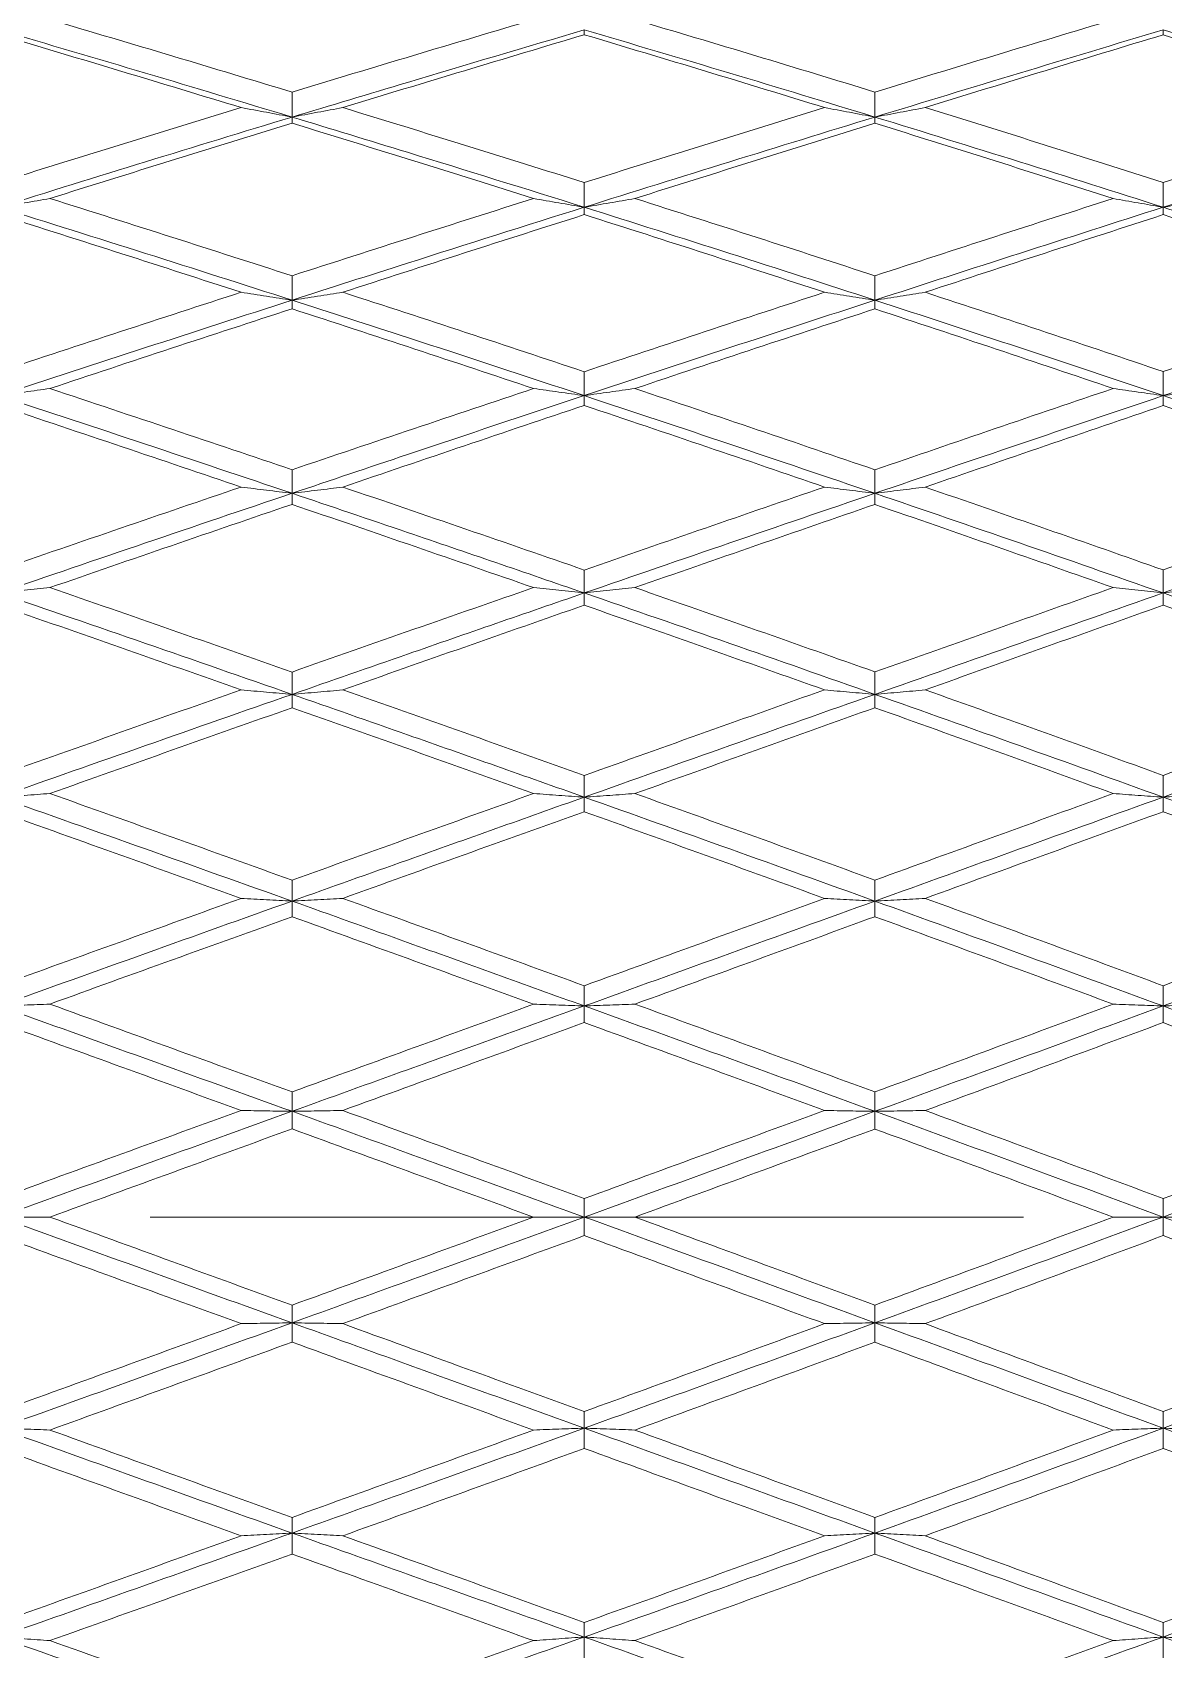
# Model space of a CAD drawing. Extents: x 6453 to 7582, y 0 to 827.
# Drawn here: x 6874.43 to 6884.14, y 658.58 to 672.47 of the extents above; entities that cross this region are included whole.
import ezdxf

# ---------------------------------------------------------------- set-up
doc = ezdxf.new("R2010")
doc.units = 0
doc.header["$LTSCALE"] = 30
doc.header["$MEASUREMENT"] = 0
doc.linetypes.add('CENTER', pattern=[2, 1.25, -0.25, 0.25, -0.25])
doc.layers.add('1', color=7, linetype='CONTINUOUS')
doc.layers.add('DEF_LAYER_ASSEM_MEMBER', color=7, linetype='CONTINUOUS')

msp = doc.modelspace()

# ---------------------------------------------------------------- linework, layer by layer
at = {"layer": '1', "color": 7, "linetype": 'Continuous', "lineweight": 18}
for points in [[(6874.14, 672.494), (6874.979, 672.249), (6875.818, 671.999), (6876.656, 671.745)], [(6874.577, 672.582), (6874.934, 672.477), (6875.637, 672.268), (6876.32, 672.062), (6876.656, 671.96)], [(6876.656, 671.96), (6877.006, 672.066), (6877.702, 672.276), (6878.389, 672.481), (6878.73, 672.582)], [(6881.661, 671.745), (6880.832, 671.999), (6880, 672.249), (6879.165, 672.494)], [(6879.165, 672.494), (6879.165, 672.487), (6879.165, 672.473), (6879.165, 672.459), (6879.165, 672.453)], [(6879.6, 672.582), (6879.948, 672.479), (6880.64, 672.272), (6881.322, 672.064), (6881.661, 671.96)], [(6881.661, 671.96), (6882.007, 672.066), (6882.694, 672.276), (6883.371, 672.481), (6883.707, 672.582)], [(6884.136, 672.494), (6883.315, 672.249), (6882.49, 671.999), (6881.661, 671.745)], [(6884.136, 672.494), (6884.136, 672.487), (6884.136, 672.473), (6884.136, 672.459), (6884.136, 672.452)], [(6876.219, 671.827), (6875.883, 671.929), (6875.2, 672.137), (6874.496, 672.347), (6874.14, 672.453)], [(6879.165, 672.453), (6878.825, 672.351), (6878.139, 672.145), (6877.443, 671.934), (6877.092, 671.827)], [(6881.229, 671.827), (6880.89, 671.931), (6880.208, 672.14), (6879.515, 672.348), (6879.165, 672.453)], [(6884.136, 672.452), (6883.801, 672.351), (6883.125, 672.145), (6882.439, 671.934), (6882.093, 671.827)], [(6886.16, 671.827), (6885.829, 671.931), (6885.161, 672.139), (6884.48, 672.348), (6884.136, 672.452)], [(6876.656, 671.745), (6876.656, 671.781), (6876.656, 671.852), (6876.656, 671.924), (6876.656, 671.96)], [(6881.661, 671.96), (6881.661, 671.924), (6881.661, 671.852), (6881.661, 671.781), (6881.661, 671.745)], [(6874.14, 671.183), (6874.487, 671.292), (6875.182, 671.508), (6875.874, 671.721), (6876.219, 671.827)], [(6876.219, 671.827), (6876.292, 671.813), (6876.437, 671.786), (6876.583, 671.759), (6876.656, 671.745)], [(6877.092, 671.827), (6877.02, 671.813), (6876.875, 671.786), (6876.729, 671.759), (6876.656, 671.745)], [(6877.092, 671.827), (6877.449, 671.717), (6878.152, 671.501), (6878.832, 671.288), (6879.165, 671.183)], [(6879.165, 671.183), (6879.512, 671.292), (6880.203, 671.509), (6880.888, 671.721), (6881.229, 671.827)], [(6881.229, 671.827), (6881.3, 671.813), (6881.444, 671.786), (6881.589, 671.759), (6881.661, 671.745)], [(6881.661, 671.745), (6881.734, 671.759), (6881.878, 671.786), (6882.022, 671.813), (6882.093, 671.827)], [(6882.093, 671.827), (6882.439, 671.72), (6883.126, 671.505), (6883.801, 671.29), (6884.136, 671.183)], [(6884.136, 671.183), (6884.48, 671.293), (6885.161, 671.511), (6885.829, 671.722), (6886.16, 671.827)], [(6874.14, 670.97), (6874.979, 671.233), (6875.818, 671.491), (6876.656, 671.745)], [(6876.656, 671.693), (6876.311, 671.587), (6875.62, 671.373), (6874.925, 671.155), (6874.577, 671.046)], [(6876.656, 671.745), (6876.656, 671.736), (6876.656, 671.719), (6876.656, 671.702), (6876.656, 671.693)], [(6878.73, 671.046), (6878.396, 671.151), (6877.716, 671.365), (6877.013, 671.583), (6876.656, 671.693)], [(6881.661, 671.745), (6880.832, 671.491), (6880, 671.233), (6879.165, 670.971)], [(6881.661, 671.693), (6881.321, 671.587), (6880.637, 671.373), (6879.947, 671.155), (6879.6, 671.046)], [(6884.136, 670.971), (6883.315, 671.233), (6882.49, 671.491), (6881.661, 671.745)], [(6881.661, 671.745), (6881.661, 671.736), (6881.661, 671.719), (6881.661, 671.701), (6881.661, 671.693)], [(6883.707, 671.046), (6883.373, 671.153), (6882.698, 671.368), (6882.009, 671.584), (6881.661, 671.693)], [(6879.165, 671.183), (6879.165, 671.148), (6879.165, 671.077), (6879.165, 671.006), (6879.165, 670.971)], [(6884.136, 671.183), (6884.136, 671.148), (6884.136, 671.077), (6884.136, 671.006), (6884.136, 670.971)], [(6874.14, 670.97), (6874.213, 670.983), (6874.359, 671.008), (6874.504, 671.033), (6874.577, 671.046)], [(6876.656, 670.172), (6875.818, 670.442), (6874.979, 670.708), (6874.14, 670.97)], [(6874.577, 671.046), (6874.934, 670.933), (6875.638, 670.71), (6876.32, 670.49), (6876.656, 670.382)], [(6876.656, 670.382), (6877.006, 670.495), (6877.702, 670.719), (6878.389, 670.937), (6878.73, 671.046)], [(6879.165, 670.971), (6879.092, 670.983), (6878.947, 671.008), (6878.802, 671.033), (6878.73, 671.046)], [(6879.165, 670.971), (6879.238, 670.983), (6879.384, 671.008), (6879.528, 671.033), (6879.6, 671.046)], [(6879.165, 670.971), (6880, 670.708), (6880.832, 670.442), (6881.661, 670.172)], [(6879.165, 670.907), (6879.165, 670.918), (6879.165, 670.939), (6879.165, 670.96), (6879.165, 670.971)], [(6879.6, 671.046), (6879.957, 670.932), (6880.657, 670.709), (6881.331, 670.49), (6881.661, 670.382)], [(6881.661, 670.382), (6882.007, 670.495), (6882.694, 670.719), (6883.371, 670.937), (6883.707, 671.046)], [(6884.136, 670.971), (6883.315, 670.708), (6882.49, 670.442), (6881.661, 670.172)], [(6883.707, 671.046), (6883.778, 671.033), (6883.921, 671.008), (6884.064, 670.983), (6884.136, 670.971)], [(6884.136, 670.971), (6884.208, 670.983), (6884.351, 671.008), (6884.493, 671.033), (6884.564, 671.046)], [(6884.136, 670.971), (6884.136, 670.96), (6884.136, 670.939), (6884.136, 670.918), (6884.136, 670.907)], [(6876.219, 670.24), (6875.883, 670.349), (6875.201, 670.57), (6874.497, 670.794), (6874.14, 670.907)], [(6879.165, 670.907), (6878.825, 670.799), (6878.138, 670.579), (6877.442, 670.354), (6877.092, 670.24)], [(6881.229, 670.24), (6880.898, 670.349), (6880.223, 670.569), (6879.522, 670.794), (6879.165, 670.907)], [(6884.136, 670.907), (6883.801, 670.798), (6883.125, 670.579), (6882.439, 670.354), (6882.093, 670.24)], [(6886.16, 670.24), (6885.831, 670.351), (6885.164, 670.572), (6884.482, 670.795), (6884.136, 670.907)], [(6876.656, 670.382), (6876.656, 670.347), (6876.656, 670.277), (6876.656, 670.207), (6876.656, 670.172)], [(6881.661, 670.382), (6881.661, 670.347), (6881.661, 670.277), (6881.661, 670.207), (6881.661, 670.172)], [(6874.14, 669.558), (6874.488, 669.674), (6875.183, 669.903), (6875.875, 670.128), (6876.219, 670.24)], [(6876.656, 670.172), (6876.583, 670.184), (6876.437, 670.206), (6876.292, 670.229), (6876.219, 670.24)], [(6876.656, 670.172), (6876.729, 670.184), (6876.875, 670.206), (6877.02, 670.229), (6877.092, 670.24)], [(6877.092, 670.24), (6877.45, 670.124), (6878.153, 669.894), (6878.832, 669.669), (6879.165, 669.558)], [(6879.165, 669.558), (6879.513, 669.674), (6880.205, 669.904), (6880.889, 670.129), (6881.229, 670.24)], [(6881.661, 670.172), (6881.589, 670.184), (6881.444, 670.206), (6881.3, 670.229), (6881.229, 670.24)], [(6881.661, 670.172), (6881.734, 670.184), (6881.878, 670.206), (6882.022, 670.229), (6882.093, 670.24)], [(6882.093, 670.24), (6882.447, 670.124), (6883.141, 669.894), (6883.809, 669.67), (6884.136, 669.559)], [(6884.136, 669.559), (6884.48, 669.675), (6885.16, 669.905), (6885.829, 670.129), (6886.16, 670.24)], [(6876.656, 670.172), (6875.818, 669.902), (6874.979, 669.629), (6874.14, 669.352)], [(6876.656, 670.098), (6876.312, 669.986), (6875.621, 669.76), (6874.925, 669.529), (6874.577, 669.413)], [(6876.656, 670.098), (6876.656, 670.111), (6876.656, 670.135), (6876.656, 670.16), (6876.656, 670.172)], [(6878.73, 669.413), (6878.397, 669.525), (6877.717, 669.751), (6877.014, 669.982), (6876.656, 670.098)], [(6881.661, 670.172), (6880.832, 669.902), (6880, 669.629), (6879.165, 669.352)], [(6881.661, 670.098), (6881.322, 669.986), (6880.639, 669.76), (6879.948, 669.53), (6879.6, 669.413)], [(6881.661, 670.172), (6882.49, 669.902), (6883.315, 669.629), (6884.136, 669.352)], [(6881.661, 670.098), (6881.661, 670.11), (6881.661, 670.135), (6881.661, 670.16), (6881.661, 670.172)], [(6883.707, 669.413), (6883.379, 669.525), (6882.71, 669.75), (6882.015, 669.981), (6881.661, 670.098)], [(6879.165, 669.558), (6879.165, 669.524), (6879.165, 669.455), (6879.165, 669.387), (6879.165, 669.352)], [(6884.136, 669.559), (6884.136, 669.524), (6884.136, 669.456), (6884.136, 669.387), (6884.136, 669.352)], [(6874.14, 669.352), (6874.213, 669.362), (6874.359, 669.383), (6874.504, 669.403), (6874.577, 669.413)], [(6874.577, 669.413), (6874.934, 669.294), (6875.639, 669.059), (6876.321, 668.829), (6876.656, 668.715)], [(6876.656, 668.715), (6877.006, 668.834), (6877.703, 669.069), (6878.389, 669.299), (6878.73, 669.413)], [(6879.165, 669.352), (6879.092, 669.362), (6878.947, 669.383), (6878.802, 669.403), (6878.73, 669.413)], [(6879.165, 669.352), (6879.238, 669.362), (6879.384, 669.383), (6879.528, 669.403), (6879.6, 669.413)], [(6879.6, 669.413), (6879.957, 669.294), (6880.657, 669.058), (6881.331, 668.829), (6881.661, 668.715)], [(6881.661, 668.715), (6882.008, 668.834), (6882.696, 669.07), (6883.372, 669.3), (6883.707, 669.413)], [(6884.136, 669.352), (6884.064, 669.362), (6883.921, 669.383), (6883.778, 669.403), (6883.707, 669.413)], [(6884.136, 669.352), (6884.208, 669.362), (6884.351, 669.383), (6884.493, 669.403), (6884.564, 669.413)], [(6876.656, 668.513), (6875.818, 668.796), (6874.979, 669.076), (6874.14, 669.352)], [(6876.219, 668.567), (6875.884, 668.681), (6875.202, 668.912), (6874.497, 669.148), (6874.14, 669.268)], [(6879.165, 669.268), (6878.825, 669.154), (6878.139, 668.923), (6877.443, 668.686), (6877.092, 668.567)], [(6881.661, 668.513), (6880.832, 668.796), (6880, 669.076), (6879.165, 669.352)], [(6879.165, 669.268), (6879.165, 669.282), (6879.165, 669.31), (6879.165, 669.338), (6879.165, 669.352)], [(6881.229, 668.567), (6880.898, 668.681), (6880.223, 668.911), (6879.522, 669.148), (6879.165, 669.268)], [(6884.136, 669.352), (6883.315, 669.076), (6882.49, 668.796), (6881.661, 668.513)], [(6884.136, 669.267), (6883.802, 669.153), (6883.127, 668.922), (6882.44, 668.686), (6882.093, 668.567)], [(6884.136, 669.267), (6884.136, 669.282), (6884.136, 669.31), (6884.136, 669.338), (6884.136, 669.352)], [(6886.16, 668.567), (6885.834, 668.681), (6885.17, 668.913), (6884.485, 669.148), (6884.136, 669.267)], [(6876.656, 668.715), (6876.656, 668.682), (6876.656, 668.614), (6876.656, 668.547), (6876.656, 668.513)], [(6881.661, 668.715), (6881.661, 668.682), (6881.661, 668.614), (6881.661, 668.547), (6881.661, 668.513)], [(6874.14, 667.854), (6874.489, 667.975), (6875.185, 668.214), (6875.875, 668.45), (6876.219, 668.567)], [(6876.656, 668.513), (6875.818, 668.23), (6874.979, 667.945), (6874.14, 667.657)], [(6876.656, 668.513), (6876.583, 668.522), (6876.437, 668.54), (6876.292, 668.558), (6876.219, 668.567)], [(6876.656, 668.513), (6876.729, 668.522), (6876.875, 668.54), (6877.02, 668.558), (6877.092, 668.567)], [(6876.656, 668.418), (6876.656, 668.434), (6876.656, 668.466), (6876.656, 668.497), (6876.656, 668.513)], [(6877.092, 668.567), (6877.451, 668.445), (6878.154, 668.204), (6878.833, 667.97), (6879.165, 667.854)], [(6879.165, 667.854), (6879.515, 667.976), (6880.209, 668.216), (6880.89, 668.451), (6881.229, 668.567)], [(6881.661, 668.513), (6880.832, 668.23), (6880, 667.945), (6879.165, 667.657)], [(6881.661, 668.513), (6881.589, 668.522), (6881.444, 668.54), (6881.3, 668.558), (6881.229, 668.567)], [(6881.661, 668.513), (6881.734, 668.522), (6881.878, 668.54), (6882.022, 668.558), (6882.093, 668.567)], [(6884.136, 667.657), (6883.315, 667.945), (6882.49, 668.23), (6881.661, 668.513)], [(6881.661, 668.418), (6881.661, 668.434), (6881.661, 668.466), (6881.661, 668.497), (6881.661, 668.513)], [(6882.093, 668.567), (6882.447, 668.445), (6883.141, 668.204), (6883.809, 667.97), (6884.136, 667.855)], [(6884.136, 667.855), (6884.484, 667.977), (6885.169, 668.219), (6885.833, 668.452), (6886.16, 668.567)], [(6876.656, 668.418), (6876.312, 668.301), (6875.622, 668.064), (6874.926, 667.824), (6874.577, 667.703)], [(6878.73, 667.703), (6878.397, 667.819), (6877.719, 668.054), (6877.014, 668.296), (6876.656, 668.418)], [(6881.661, 668.418), (6881.324, 668.301), (6880.643, 668.066), (6879.95, 667.825), (6879.6, 667.703)], [(6883.707, 667.703), (6883.379, 667.819), (6882.71, 668.054), (6882.015, 668.296), (6881.661, 668.418)], [(6879.165, 667.854), (6879.165, 667.822), (6879.165, 667.756), (6879.165, 667.69), (6879.165, 667.657)], [(6884.136, 667.855), (6884.136, 667.822), (6884.136, 667.756), (6884.136, 667.69), (6884.136, 667.657)], [(6874.14, 667.657), (6874.213, 667.665), (6874.359, 667.68), (6874.504, 667.696), (6874.577, 667.703)], [(6876.656, 666.786), (6875.818, 667.079), (6874.979, 667.369), (6874.14, 667.657)], [(6874.577, 667.703), (6874.925, 667.583), (6875.62, 667.341), (6876.311, 667.099), (6876.656, 666.978)], [(6876.656, 666.978), (6877.007, 667.102), (6877.704, 667.346), (6878.39, 667.585), (6878.73, 667.703)], [(6879.165, 667.657), (6879.092, 667.665), (6878.947, 667.68), (6878.802, 667.696), (6878.73, 667.703)], [(6879.165, 667.657), (6879.238, 667.665), (6879.384, 667.68), (6879.528, 667.696), (6879.6, 667.703)], [(6881.661, 666.786), (6880.832, 667.079), (6880, 667.369), (6879.165, 667.657)], [(6879.165, 667.552), (6879.165, 667.569), (6879.165, 667.604), (6879.165, 667.639), (6879.165, 667.657)], [(6879.6, 667.703), (6879.957, 667.579), (6880.658, 667.334), (6881.331, 667.096), (6881.661, 666.979)], [(6881.661, 666.979), (6882.012, 667.103), (6882.703, 667.348), (6883.376, 667.586), (6883.707, 667.703)], [(6884.136, 667.657), (6883.315, 667.369), (6882.49, 667.079), (6881.661, 666.786)], [(6884.136, 667.657), (6884.064, 667.665), (6883.921, 667.68), (6883.778, 667.696), (6883.707, 667.703)], [(6884.136, 667.657), (6884.208, 667.665), (6884.351, 667.68), (6884.493, 667.696), (6884.564, 667.703)], [(6884.136, 667.551), (6884.136, 667.569), (6884.136, 667.604), (6884.136, 667.639), (6884.136, 667.657)], [(6876.219, 666.825), (6875.875, 666.946), (6875.183, 667.189), (6874.488, 667.431), (6874.14, 667.552)], [(6879.165, 667.552), (6878.826, 667.433), (6878.142, 667.194), (6877.444, 666.949), (6877.092, 666.825)], [(6881.229, 666.825), (6880.898, 666.942), (6880.224, 667.181), (6879.523, 667.427), (6879.165, 667.552)], [(6884.136, 667.551), (6883.804, 667.434), (6883.132, 667.195), (6882.442, 666.949), (6882.093, 666.825)], [(6886.16, 666.825), (6885.833, 666.943), (6885.169, 667.183), (6884.484, 667.428), (6884.136, 667.551)], [(6876.656, 666.978), (6876.656, 666.946), (6876.656, 666.882), (6876.656, 666.818), (6876.656, 666.786)], [(6881.661, 666.979), (6881.661, 666.946), (6881.661, 666.882), (6881.661, 666.818), (6881.661, 666.786)], [(6874.14, 666.089), (6874.49, 666.214), (6875.186, 666.461), (6875.876, 666.704), (6876.219, 666.825)], [(6876.656, 666.786), (6875.818, 666.494), (6874.979, 666.199), (6874.14, 665.903)], [(6876.219, 666.825), (6876.292, 666.818), (6876.437, 666.805), (6876.583, 666.792), (6876.656, 666.786)], [(6876.656, 666.786), (6876.729, 666.792), (6876.875, 666.805), (6877.02, 666.818), (6877.092, 666.825)], [(6876.656, 666.786), (6876.656, 666.767), (6876.656, 666.729), (6876.656, 666.69), (6876.656, 666.671)], [(6877.092, 666.825), (6877.441, 666.702), (6878.135, 666.457), (6878.823, 666.212), (6879.165, 666.089)], [(6879.165, 666.089), (6879.52, 666.216), (6880.218, 666.465), (6880.895, 666.706), (6881.229, 666.825)], [(6881.661, 666.786), (6880.832, 666.494), (6880, 666.199), (6879.165, 665.903)], [(6881.229, 666.825), (6881.3, 666.818), (6881.444, 666.805), (6881.589, 666.792), (6881.661, 666.786)], [(6881.661, 666.786), (6881.734, 666.792), (6881.878, 666.805), (6882.022, 666.818), (6882.093, 666.825)], [(6884.136, 665.903), (6883.315, 666.199), (6882.49, 666.494), (6881.661, 666.786)], [(6881.661, 666.786), (6881.661, 666.767), (6881.661, 666.728), (6881.661, 666.69), (6881.661, 666.671)], [(6882.093, 666.825), (6882.446, 666.699), (6883.14, 666.45), (6883.809, 666.209), (6884.136, 666.09)], [(6884.136, 666.09), (6884.484, 666.216), (6885.169, 666.465), (6885.833, 666.706), (6886.16, 666.825)], [(6876.656, 666.671), (6876.313, 666.55), (6875.624, 666.306), (6874.927, 666.059), (6874.577, 665.934)], [(6878.73, 665.934), (6878.388, 666.057), (6877.699, 666.302), (6877.005, 666.548), (6876.656, 666.671)], [(6881.661, 666.671), (6881.324, 666.551), (6880.644, 666.308), (6879.95, 666.059), (6879.6, 665.934)], [(6883.707, 665.934), (6883.379, 666.053), (6882.71, 666.295), (6882.015, 666.545), (6881.661, 666.671)], [(6879.165, 666.089), (6879.165, 666.058), (6879.165, 665.996), (6879.165, 665.934), (6879.165, 665.903)], [(6884.136, 666.09), (6884.136, 666.059), (6884.136, 665.996), (6884.136, 665.934), (6884.136, 665.903)], [(6874.14, 665.903), (6874.213, 665.908), (6874.359, 665.918), (6874.504, 665.929), (6874.577, 665.934)], [(6874.577, 665.934), (6874.925, 665.81), (6875.619, 665.562), (6876.311, 665.314), (6876.656, 665.19)], [(6876.656, 665.19), (6876.999, 665.313), (6877.688, 665.561), (6878.382, 665.809), (6878.73, 665.934)], [(6878.73, 665.934), (6878.802, 665.929), (6878.947, 665.918), (6879.092, 665.908), (6879.165, 665.903)], [(6879.165, 665.903), (6879.238, 665.908), (6879.384, 665.918), (6879.528, 665.929), (6879.6, 665.934)], [(6879.6, 665.934), (6879.948, 665.809), (6880.64, 665.561), (6881.322, 665.314), (6881.661, 665.19)], [(6881.661, 665.19), (6882.013, 665.318), (6882.706, 665.57), (6883.377, 665.814), (6883.707, 665.934)], [(6884.136, 665.903), (6884.064, 665.908), (6883.921, 665.918), (6883.778, 665.929), (6883.707, 665.934)], [(6884.136, 665.903), (6884.208, 665.908), (6884.351, 665.918), (6884.493, 665.929), (6884.564, 665.934)], [(6874.14, 665.903), (6874.979, 665.607), (6875.818, 665.309), (6876.656, 665.01)], [(6881.661, 665.01), (6880.832, 665.309), (6880, 665.607), (6879.165, 665.903)], [(6879.165, 665.903), (6879.165, 665.882), (6879.165, 665.841), (6879.165, 665.799), (6879.165, 665.778)], [(6884.136, 665.903), (6883.315, 665.607), (6882.49, 665.309), (6881.661, 665.01)], [(6884.136, 665.778), (6884.136, 665.799), (6884.136, 665.84), (6884.136, 665.882), (6884.136, 665.903)], [(6876.219, 665.033), (6875.883, 665.154), (6875.2, 665.4), (6874.496, 665.651), (6874.14, 665.778)], [(6879.165, 665.778), (6878.824, 665.656), (6878.136, 665.409), (6877.441, 665.159), (6877.092, 665.033)], [(6881.229, 665.033), (6880.889, 665.157), (6880.206, 665.404), (6879.514, 665.653), (6879.165, 665.778)], [(6884.136, 665.778), (6883.806, 665.657), (6883.134, 665.413), (6882.444, 665.161), (6882.093, 665.033)], [(6886.16, 665.033), (6885.833, 665.155), (6885.168, 665.4), (6884.484, 665.651), (6884.136, 665.778)], [(6876.656, 665.01), (6876.656, 665.04), (6876.656, 665.1), (6876.656, 665.16), (6876.656, 665.19)], [(6881.661, 665.19), (6881.661, 665.16), (6881.661, 665.1), (6881.661, 665.04), (6881.661, 665.01)], [(6874.14, 664.283), (6874.486, 664.408), (6875.179, 664.658), (6875.872, 664.908), (6876.219, 665.033)], [(6876.656, 665.01), (6875.818, 664.711), (6874.979, 664.41), (6874.14, 664.109)], [(6876.219, 665.033), (6876.292, 665.029), (6876.437, 665.021), (6876.583, 665.014), (6876.656, 665.01)], [(6877.092, 665.033), (6877.02, 665.029), (6876.875, 665.021), (6876.729, 665.014), (6876.656, 665.01)], [(6876.656, 665.01), (6876.656, 664.987), (6876.656, 664.943), (6876.656, 664.898), (6876.656, 664.876)], [(6877.092, 665.033), (6877.441, 664.908), (6878.135, 664.657), (6878.823, 664.407), (6879.165, 664.283)], [(6879.165, 664.283), (6879.52, 664.412), (6880.219, 664.666), (6880.895, 664.912), (6881.229, 665.033)], [(6881.661, 665.01), (6880.832, 664.711), (6880, 664.41), (6879.165, 664.109)], [(6881.661, 665.01), (6881.589, 665.014), (6881.444, 665.021), (6881.3, 665.029), (6881.229, 665.033)], [(6881.661, 665.01), (6881.734, 665.014), (6881.878, 665.021), (6882.022, 665.029), (6882.093, 665.033)], [(6884.136, 664.109), (6883.315, 664.41), (6882.49, 664.711), (6881.661, 665.01)], [(6881.661, 664.876), (6881.661, 664.898), (6881.661, 664.943), (6881.661, 664.987), (6881.661, 665.01)], [(6882.093, 665.033), (6882.439, 664.907), (6883.126, 664.656), (6883.801, 664.407), (6884.136, 664.283)], [(6884.136, 664.283), (6884.486, 664.413), (6885.173, 664.667), (6885.835, 664.913), (6886.16, 665.033)], [(6876.656, 664.876), (6876.319, 664.754), (6875.635, 664.508), (6874.932, 664.254), (6874.577, 664.125)], [(6878.73, 664.125), (6878.396, 664.246), (6877.715, 664.493), (6877.013, 664.747), (6876.656, 664.876)], [(6881.661, 664.876), (6881.329, 664.755), (6880.653, 664.508), (6879.955, 664.254), (6879.6, 664.125)], [(6883.707, 664.125), (6883.372, 664.249), (6882.695, 664.498), (6882.008, 664.749), (6881.661, 664.876)], [(6879.165, 664.283), (6879.165, 664.254), (6879.165, 664.196), (6879.165, 664.138), (6879.165, 664.109)], [(6884.136, 664.283), (6884.136, 664.254), (6884.136, 664.196), (6884.136, 664.138), (6884.136, 664.109)], [(6874.14, 664.109), (6874.213, 664.112), (6874.359, 664.117), (6874.504, 664.122), (6874.577, 664.125)], [(6874.577, 664.125), (6874.934, 663.996), (6875.637, 663.741), (6876.32, 663.492), (6876.656, 663.37)], [(6876.656, 663.37), (6877.015, 663.501), (6877.72, 663.757), (6878.398, 664.004), (6878.73, 664.125)], [(6879.165, 664.109), (6879.092, 664.112), (6878.947, 664.117), (6878.802, 664.122), (6878.73, 664.125)], [(6879.165, 664.109), (6879.238, 664.112), (6879.384, 664.117), (6879.528, 664.122), (6879.6, 664.125)], [(6879.6, 664.125), (6879.948, 663.998), (6880.64, 663.746), (6881.322, 663.495), (6881.661, 663.37)], [(6881.661, 663.37), (6882.014, 663.5), (6882.708, 663.756), (6883.378, 664.003), (6883.707, 664.125)], [(6884.136, 664.109), (6884.064, 664.112), (6883.921, 664.117), (6883.778, 664.122), (6883.707, 664.125)], [(6884.136, 664.109), (6884.208, 664.112), (6884.351, 664.117), (6884.493, 664.122), (6884.564, 664.125)], [(6876.656, 663.204), (6875.818, 663.506), (6874.979, 663.808), (6874.14, 664.109)], [(6879.165, 664.109), (6880, 663.808), (6880.832, 663.506), (6881.661, 663.204)], [(6879.165, 663.966), (6879.165, 663.99), (6879.165, 664.038), (6879.165, 664.085), (6879.165, 664.109)], [(6884.136, 664.109), (6883.315, 663.808), (6882.49, 663.506), (6881.661, 663.204)], [(6884.136, 663.966), (6884.136, 663.99), (6884.136, 664.038), (6884.136, 664.085), (6884.136, 664.109)], [(6876.219, 663.211), (6875.883, 663.334), (6875.2, 663.582), (6874.496, 663.837), (6874.14, 663.966)], [(6879.165, 663.966), (6878.833, 663.845), (6878.155, 663.598), (6877.451, 663.342), (6877.092, 663.211)], [(6881.229, 663.211), (6880.897, 663.333), (6880.222, 663.581), (6879.522, 663.837), (6879.165, 663.966)], [(6884.136, 663.966), (6883.802, 663.842), (6883.127, 663.593), (6882.44, 663.339), (6882.093, 663.211)], [(6886.16, 663.211), (6885.829, 663.335), (6885.161, 663.585), (6884.48, 663.839), (6884.136, 663.966)], [(6876.656, 663.37), (6876.656, 663.342), (6876.656, 663.287), (6876.656, 663.231), (6876.656, 663.204)], [(6881.661, 663.37), (6881.661, 663.343), (6881.661, 663.287), (6881.661, 663.231), (6881.661, 663.204)], [(6874.14, 662.455), (6874.497, 662.585), (6875.201, 662.841), (6875.883, 663.089), (6876.219, 663.211)], [(6876.656, 663.204), (6875.818, 662.901), (6874.979, 662.598), (6874.14, 662.296)], [(6876.656, 663.204), (6876.583, 663.205), (6876.437, 663.207), (6876.292, 663.21), (6876.219, 663.211)], [(6876.656, 663.204), (6876.729, 663.205), (6876.875, 663.207), (6877.02, 663.21), (6877.092, 663.211)], [(6876.656, 663.053), (6876.656, 663.078), (6876.656, 663.128), (6876.656, 663.178), (6876.656, 663.204)], [(6877.092, 663.211), (6877.449, 663.081), (6878.152, 662.825), (6878.831, 662.577), (6879.165, 662.455)], [(6879.165, 662.455), (6879.52, 662.585), (6880.219, 662.841), (6880.896, 663.089), (6881.229, 663.211)], [(6881.661, 663.204), (6880.832, 662.901), (6880, 662.598), (6879.165, 662.296)], [(6881.661, 663.204), (6881.589, 663.205), (6881.444, 663.207), (6881.3, 663.21), (6881.229, 663.211)], [(6881.661, 663.204), (6881.734, 663.205), (6881.878, 663.207), (6882.022, 663.21), (6882.093, 663.211)], [(6881.661, 663.204), (6882.49, 662.901), (6883.315, 662.598), (6884.136, 662.296)], [(6881.661, 663.052), (6881.661, 663.078), (6881.661, 663.128), (6881.661, 663.178), (6881.661, 663.204)], [(6882.093, 663.211), (6882.439, 663.084), (6883.126, 662.83), (6883.802, 662.579), (6884.136, 662.455)], [(6884.136, 662.455), (6884.482, 662.584), (6885.165, 662.838), (6885.831, 663.088), (6886.16, 663.211)], [(6876.656, 663.053), (6876.32, 662.93), (6875.637, 662.682), (6874.934, 662.425), (6874.577, 662.296)], [(6878.73, 662.296), (6878.396, 662.418), (6877.716, 662.666), (6877.013, 662.922), (6876.656, 663.053)], [(6881.661, 663.052), (6881.321, 662.927), (6880.638, 662.676), (6879.947, 662.423), (6879.6, 662.296)], [(6883.707, 662.296), (6883.379, 662.417), (6882.71, 662.665), (6882.015, 662.922), (6881.661, 663.052)], [(6884.136, 662.455), (6884.136, 662.428), (6884.136, 662.375), (6884.136, 662.322), (6884.136, 662.296)], [(6879.165, 662.455), (6879.165, 662.428), (6879.165, 662.375), (6879.165, 662.322), (6879.165, 662.296)], [(6874.14, 662.296), (6874.979, 661.993), (6875.818, 661.69), (6876.656, 661.387)], [(6874.14, 662.296), (6874.213, 662.296), (6874.359, 662.296), (6874.504, 662.296), (6874.577, 662.296)], [(6874.577, 662.296), (6874.934, 662.166), (6875.637, 661.909), (6876.32, 661.661), (6876.656, 661.539)], [(6876.656, 661.539), (6877.013, 661.668), (6877.715, 661.924), (6878.396, 662.173), (6878.73, 662.296)], [(6879.165, 662.296), (6879.092, 662.296), (6878.947, 662.296), (6878.802, 662.296), (6878.73, 662.296)], [(6879.165, 662.136), (6879.165, 662.163), (6879.165, 662.216), (6879.165, 662.269), (6879.165, 662.296)], [(6881.661, 661.387), (6880.832, 661.69), (6880, 661.993), (6879.165, 662.296)], [(6879.165, 662.296), (6879.238, 662.296), (6879.384, 662.296), (6879.528, 662.296), (6879.6, 662.296)], [(6879.6, 662.296), (6879.956, 662.165), (6880.656, 661.908), (6881.33, 661.66), (6881.661, 661.539)], [(6881.661, 661.539), (6882.012, 661.668), (6882.704, 661.923), (6883.376, 662.173), (6883.707, 662.296)], [(6884.136, 662.296), (6883.315, 661.993), (6882.49, 661.69), (6881.661, 661.387)], [(6884.136, 662.296), (6884.064, 662.296), (6883.921, 662.296), (6883.778, 662.296), (6883.707, 662.296)], [(6884.136, 662.136), (6884.136, 662.163), (6884.136, 662.216), (6884.136, 662.269), (6884.136, 662.296)], [(6884.136, 662.296), (6884.208, 662.296), (6884.351, 662.296), (6884.493, 662.296), (6884.564, 662.296)], [(6876.219, 661.38), (6875.883, 661.502), (6875.2, 661.75), (6874.497, 662.006), (6874.14, 662.136)], [(6879.165, 662.136), (6878.826, 662.012), (6878.141, 661.762), (6877.444, 661.508), (6877.092, 661.38)], [(6881.229, 661.38), (6880.897, 661.501), (6880.223, 661.749), (6879.522, 662.006), (6879.165, 662.136)], [(6884.136, 662.136), (6883.805, 662.013), (6883.133, 661.763), (6882.443, 661.508), (6882.093, 661.38)], [(6886.16, 661.38), (6885.834, 661.502), (6885.171, 661.75), (6884.485, 662.006), (6884.136, 662.136)], [(6876.656, 661.539), (6876.656, 661.513), (6876.656, 661.463), (6876.656, 661.413), (6876.656, 661.387)], [(6881.661, 661.539), (6881.661, 661.514), (6881.661, 661.463), (6881.661, 661.413), (6881.661, 661.387)], [(6876.656, 661.387), (6875.818, 661.085), (6874.979, 660.783), (6874.14, 660.482)], [(6874.14, 660.625), (6874.496, 660.754), (6875.199, 661.009), (6875.883, 661.257), (6876.219, 661.38)], [(6876.656, 661.387), (6876.583, 661.386), (6876.437, 661.384), (6876.292, 661.381), (6876.219, 661.38)], [(6876.656, 661.221), (6876.656, 661.249), (6876.656, 661.304), (6876.656, 661.36), (6876.656, 661.387)], [(6876.656, 661.387), (6876.729, 661.386), (6876.875, 661.384), (6877.02, 661.381), (6877.092, 661.38)], [(6877.092, 661.38), (6877.45, 661.249), (6878.153, 660.993), (6878.832, 660.746), (6879.165, 660.625)], [(6881.661, 661.387), (6880.832, 661.085), (6880, 660.783), (6879.165, 660.482)], [(6879.165, 660.625), (6879.515, 660.752), (6880.209, 661.005), (6880.891, 661.255), (6881.229, 661.38)], [(6881.661, 661.387), (6881.589, 661.386), (6881.444, 661.384), (6881.3, 661.381), (6881.229, 661.38)], [(6881.661, 661.221), (6881.661, 661.248), (6881.661, 661.304), (6881.661, 661.36), (6881.661, 661.387)], [(6884.136, 660.482), (6883.315, 660.783), (6882.49, 661.085), (6881.661, 661.387)], [(6881.661, 661.387), (6881.734, 661.386), (6881.878, 661.384), (6882.022, 661.381), (6882.093, 661.38)], [(6882.093, 661.38), (6882.447, 661.249), (6883.141, 660.993), (6883.809, 660.746), (6884.136, 660.625)], [(6884.136, 660.625), (6884.48, 660.752), (6885.161, 661.006), (6885.829, 661.256), (6886.16, 661.38)], [(6876.656, 661.221), (6876.311, 661.095), (6875.62, 660.844), (6874.925, 660.592), (6874.577, 660.466)], [(6878.73, 660.466), (6878.397, 660.588), (6877.717, 660.835), (6877.014, 661.091), (6876.656, 661.221)], [(6881.661, 661.221), (6881.324, 661.097), (6880.644, 660.847), (6879.95, 660.594), (6879.6, 660.466)], [(6883.707, 660.466), (6883.379, 660.587), (6882.71, 660.834), (6882.015, 661.09), (6881.661, 661.221)], [(6879.165, 660.625), (6879.165, 660.601), (6879.165, 660.553), (6879.165, 660.506), (6879.165, 660.482)], [(6884.136, 660.625), (6884.136, 660.601), (6884.136, 660.553), (6884.136, 660.506), (6884.136, 660.482)], [(6876.656, 659.581), (6875.818, 659.88), (6874.979, 660.181), (6874.14, 660.482)], [(6874.14, 660.482), (6874.213, 660.479), (6874.359, 660.474), (6874.504, 660.469), (6874.577, 660.466)], [(6874.577, 660.466), (6874.934, 660.337), (6875.638, 660.082), (6876.32, 659.836), (6876.656, 659.715)], [(6876.656, 659.715), (6877.004, 659.841), (6877.698, 660.091), (6878.387, 660.341), (6878.73, 660.466)], [(6879.165, 660.482), (6879.092, 660.479), (6878.947, 660.474), (6878.802, 660.469), (6878.73, 660.466)], [(6879.165, 660.308), (6879.165, 660.337), (6879.165, 660.395), (6879.165, 660.453), (6879.165, 660.482)], [(6879.165, 660.482), (6880, 660.181), (6880.832, 659.88), (6881.661, 659.581)], [(6879.165, 660.482), (6879.238, 660.479), (6879.384, 660.474), (6879.528, 660.469), (6879.6, 660.466)], [(6879.6, 660.466), (6879.957, 660.336), (6880.657, 660.081), (6881.331, 659.836), (6881.661, 659.715)], [(6884.136, 660.482), (6883.315, 660.181), (6882.49, 659.88), (6881.661, 659.581)], [(6881.661, 659.715), (6882.007, 659.841), (6882.694, 660.093), (6883.371, 660.342), (6883.707, 660.466)], [(6884.136, 660.482), (6884.064, 660.479), (6883.921, 660.474), (6883.778, 660.469), (6883.707, 660.466)], [(6884.136, 660.308), (6884.136, 660.337), (6884.136, 660.395), (6884.136, 660.453), (6884.136, 660.482)], [(6884.136, 660.482), (6884.208, 660.479), (6884.351, 660.474), (6884.493, 660.469), (6884.564, 660.466)], [(6876.219, 659.558), (6875.884, 659.679), (6875.201, 659.925), (6874.497, 660.179), (6874.14, 660.308)], [(6879.165, 660.308), (6878.822, 660.183), (6878.134, 659.934), (6877.44, 659.683), (6877.092, 659.558)], [(6881.229, 659.558), (6880.898, 659.678), (6880.223, 659.923), (6879.522, 660.178), (6879.165, 660.308)], [(6884.136, 660.308), (6883.801, 660.184), (6883.125, 659.935), (6882.439, 659.684), (6882.093, 659.558)], [(6886.16, 659.558), (6885.834, 659.679), (6885.171, 659.925), (6884.485, 660.179), (6884.136, 660.308)], [(6876.656, 659.715), (6876.656, 659.693), (6876.656, 659.648), (6876.656, 659.604), (6876.656, 659.581)], [(6881.661, 659.715), (6881.661, 659.693), (6881.661, 659.648), (6881.661, 659.604), (6881.661, 659.581)], [(6876.656, 659.581), (6875.818, 659.282), (6874.979, 658.984), (6874.14, 658.688)], [(6874.14, 658.813), (6874.492, 658.938), (6875.191, 659.188), (6875.878, 659.435), (6876.219, 659.558)], [(6876.656, 659.581), (6876.583, 659.577), (6876.437, 659.57), (6876.292, 659.562), (6876.219, 659.558)], [(6876.656, 659.401), (6876.656, 659.431), (6876.656, 659.491), (6876.656, 659.551), (6876.656, 659.581)], [(6876.656, 659.581), (6876.729, 659.577), (6876.875, 659.57), (6877.02, 659.562), (6877.092, 659.558)], [(6877.092, 659.558), (6877.45, 659.429), (6878.154, 659.176), (6878.832, 658.932), (6879.165, 658.813)], [(6881.661, 659.581), (6880.832, 659.282), (6880, 658.984), (6879.165, 658.688)], [(6879.165, 658.813), (6879.513, 658.937), (6880.204, 659.186), (6880.888, 659.434), (6881.229, 659.558)], [(6881.661, 659.581), (6881.589, 659.577), (6881.444, 659.57), (6881.3, 659.562), (6881.229, 659.558)], [(6881.661, 659.401), (6881.661, 659.431), (6881.661, 659.491), (6881.661, 659.551), (6881.661, 659.581)], [(6881.661, 659.581), (6882.49, 659.282), (6883.315, 658.984), (6884.136, 658.688)], [(6881.661, 659.581), (6881.734, 659.577), (6881.878, 659.57), (6882.022, 659.562), (6882.093, 659.558)], [(6882.093, 659.558), (6882.447, 659.429), (6883.141, 659.176), (6883.809, 658.932), (6884.136, 658.813)], [(6884.136, 658.813), (6884.48, 658.938), (6885.16, 659.188), (6885.829, 659.435), (6886.16, 659.558)], [(6876.656, 659.401), (6876.316, 659.279), (6875.63, 659.033), (6874.93, 658.783), (6874.577, 658.657)], [(6878.73, 658.657), (6878.397, 658.776), (6877.718, 659.02), (6877.014, 659.272), (6876.656, 659.401)], [(6881.661, 659.401), (6881.321, 659.277), (6880.638, 659.03), (6879.947, 658.781), (6879.6, 658.657)], [(6883.707, 658.657), (6883.379, 658.776), (6882.71, 659.019), (6882.015, 659.272), (6881.661, 659.401)], [(6879.165, 658.813), (6879.165, 658.792), (6879.165, 658.75), (6879.165, 658.709), (6879.165, 658.688)], [(6884.136, 658.813), (6884.136, 658.792), (6884.136, 658.751), (6884.136, 658.709), (6884.136, 658.688)], [(6876.656, 657.805), (6875.818, 658.097), (6874.979, 658.392), (6874.14, 658.688)], [(6874.14, 658.688), (6874.213, 658.683), (6874.359, 658.673), (6874.504, 658.662), (6874.577, 658.657)], [(6874.577, 658.657), (6874.934, 658.53), (6875.639, 658.279), (6876.321, 658.038), (6876.656, 657.92)], [(6876.656, 657.92), (6877.006, 658.044), (6877.702, 658.29), (6878.389, 658.535), (6878.73, 658.657)], [(6879.165, 658.688), (6879.092, 658.683), (6878.947, 658.673), (6878.802, 658.662), (6878.73, 658.657)], [(6879.165, 658.502), (6879.165, 658.533), (6879.165, 658.595), (6879.165, 658.657), (6879.165, 658.688)], [(6881.661, 657.805), (6880.832, 658.097), (6880, 658.392), (6879.165, 658.688)], [(6879.165, 658.688), (6879.238, 658.683), (6879.384, 658.673), (6879.528, 658.662), (6879.6, 658.657)], [(6879.6, 658.657), (6879.957, 658.529), (6880.658, 658.278), (6881.331, 658.038), (6881.661, 657.92)], [(6884.136, 658.688), (6883.315, 658.392), (6882.49, 658.097), (6881.661, 657.805)], [(6881.661, 657.92), (6882.007, 658.044), (6882.695, 658.29), (6883.371, 658.535), (6883.707, 658.657)], [(6884.136, 658.688), (6884.064, 658.683), (6883.921, 658.673), (6883.778, 658.662), (6883.707, 658.657)], [(6884.136, 658.501), (6884.136, 658.532), (6884.136, 658.595), (6884.136, 658.657), (6884.136, 658.688)], [(6884.136, 658.688), (6884.208, 658.683), (6884.351, 658.673), (6884.493, 658.662), (6884.564, 658.657)]]:
    msp.add_open_spline(points, degree=3, dxfattribs=at)
for points, knots in [([(6876.656, 671.745), (6876.987, 671.845), (6877.824, 672.097), (6878.66, 672.345), (6879.165, 672.494)], [0, 0, 0, 0, 0.394491, 1, 1, 1, 1]), ([(6886.584, 671.745), (6886.294, 671.836), (6885.481, 672.088), (6884.663, 672.336), (6884.136, 672.494)], [0, 0, 0, 0, 0.357901, 1, 1, 1, 1]), ([(6876.656, 671.745), (6876.987, 671.645), (6877.824, 671.389), (6878.66, 671.129), (6879.165, 670.971)], [0, 0, 0, 0, 0.394491, 1, 1, 1, 1]), ([(6886.584, 671.745), (6886.294, 671.654), (6885.481, 671.399), (6884.663, 671.139), (6884.136, 670.971)], [0, 0, 0, 0, 0.357901, 1, 1, 1, 1]), ([(6879.165, 670.971), (6878.66, 670.812), (6877.824, 670.547), (6876.987, 670.279), (6876.656, 670.172)], [0, 0, 0, 0, 0.605509, 1, 1, 1, 1]), ([(6886.584, 670.172), (6886.294, 670.269), (6885.481, 670.537), (6884.663, 670.802), (6884.136, 670.971)], [0, 0, 0, 0, 0.357901, 1, 1, 1, 1]), ([(6879.165, 669.352), (6878.66, 669.52), (6877.824, 669.795), (6876.987, 670.066), (6876.656, 670.172)], [0, 0, 0, 0, 0.605509, 1, 1, 1, 1]), ([(6886.584, 670.172), (6886.294, 670.076), (6885.481, 669.805), (6884.663, 669.53), (6884.136, 669.352)], [0, 0, 0, 0, 0.357901, 1, 1, 1, 1]), ([(6879.165, 669.352), (6878.66, 669.185), (6877.824, 668.906), (6876.987, 668.625), (6876.656, 668.513)], [0, 0, 0, 0, 0.605509, 1, 1, 1, 1]), ([(6884.136, 669.352), (6884.663, 669.175), (6885.481, 668.896), (6886.294, 668.614), (6886.584, 668.513)], [0, 0, 0, 0, 0.642099, 1, 1, 1, 1]), ([(6879.165, 667.657), (6878.66, 667.831), (6877.824, 668.118), (6876.987, 668.402), (6876.656, 668.513)], [0, 0, 0, 0, 0.605509, 1, 1, 1, 1]), ([(6886.584, 668.513), (6886.294, 668.412), (6885.481, 668.128), (6884.663, 667.842), (6884.136, 667.657)], [0, 0, 0, 0, 0.357901, 1, 1, 1, 1]), ([(6879.165, 667.657), (6878.66, 667.483), (6877.824, 667.193), (6876.987, 666.901), (6876.656, 666.786)], [0, 0, 0, 0, 0.605509, 1, 1, 1, 1]), ([(6886.584, 666.786), (6886.294, 666.891), (6885.481, 667.182), (6884.663, 667.472), (6884.136, 667.657)], [0, 0, 0, 0, 0.357901, 1, 1, 1, 1]), ([(6879.165, 665.903), (6878.66, 666.082), (6877.824, 666.377), (6876.987, 666.671), (6876.656, 666.786)], [0, 0, 0, 0, 0.605509, 1, 1, 1, 1]), ([(6886.584, 666.786), (6886.294, 666.681), (6885.481, 666.388), (6884.663, 666.093), (6884.136, 665.903)], [0, 0, 0, 0, 0.357901, 1, 1, 1, 1]), ([(6879.165, 665.903), (6878.66, 665.723), (6877.824, 665.426), (6876.987, 665.128), (6876.656, 665.01)], [0, 0, 0, 0, 0.605509, 1, 1, 1, 1]), ([(6886.584, 665.01), (6886.294, 665.117), (6885.481, 665.415), (6884.663, 665.713), (6884.136, 665.903)], [0, 0, 0, 0, 0.357901, 1, 1, 1, 1]), ([(6876.656, 665.01), (6876.987, 664.892), (6877.824, 664.592), (6878.66, 664.291), (6879.165, 664.109)], [0, 0, 0, 0, 0.394491, 1, 1, 1, 1]), ([(6886.584, 665.01), (6886.294, 664.903), (6885.481, 664.603), (6884.663, 664.302), (6884.136, 664.109)], [0, 0, 0, 0, 0.357901, 1, 1, 1, 1]), ([(6879.165, 664.109), (6878.66, 663.927), (6877.824, 663.625), (6876.987, 663.323), (6876.656, 663.204)], [0, 0, 0, 0, 0.605509, 1, 1, 1, 1]), ([(6886.584, 663.204), (6886.294, 663.312), (6885.481, 663.614), (6884.663, 663.916), (6884.136, 664.109)], [0, 0, 0, 0, 0.357901, 1, 1, 1, 1]), ([(6879.165, 662.296), (6878.66, 662.479), (6877.824, 662.782), (6876.987, 663.084), (6876.656, 663.204)], [0, 0, 0, 0, 0.605509, 1, 1, 1, 1]), ([(6886.584, 663.204), (6886.294, 663.095), (6885.481, 662.793), (6884.663, 662.49), (6884.136, 662.296)], [0, 0, 0, 0, 0.357901, 1, 1, 1, 1]), ([(6879.165, 662.296), (6878.66, 662.112), (6877.824, 661.809), (6876.987, 661.507), (6876.656, 661.387)], [0, 0, 0, 0, 0.605509, 1, 1, 1, 1]), ([(6884.136, 662.296), (6884.663, 662.101), (6885.481, 661.798), (6886.294, 661.496), (6886.584, 661.387)], [0, 0, 0, 0, 0.642099, 1, 1, 1, 1]), ([(6876.656, 661.387), (6876.987, 661.268), (6877.824, 660.966), (6878.66, 660.664), (6879.165, 660.482)], [0, 0, 0, 0, 0.394491, 1, 1, 1, 1]), ([(6886.584, 661.387), (6886.294, 661.279), (6885.481, 660.977), (6884.663, 660.675), (6884.136, 660.482)], [0, 0, 0, 0, 0.357901, 1, 1, 1, 1]), ([(6879.165, 660.482), (6878.66, 660.3), (6877.824, 659.999), (6876.987, 659.699), (6876.656, 659.581)], [0, 0, 0, 0, 0.605509, 1, 1, 1, 1]), ([(6886.584, 659.581), (6886.294, 659.688), (6885.481, 659.988), (6884.663, 660.289), (6884.136, 660.482)], [0, 0, 0, 0, 0.357901, 1, 1, 1, 1]), ([(6879.165, 658.688), (6878.66, 658.868), (6877.824, 659.165), (6876.987, 659.463), (6876.656, 659.581)], [0, 0, 0, 0, 0.605509, 1, 1, 1, 1]), ([(6886.584, 659.581), (6886.294, 659.474), (6885.481, 659.176), (6884.663, 658.878), (6884.136, 658.688)], [0, 0, 0, 0, 0.357901, 1, 1, 1, 1]), ([(6879.165, 658.688), (6878.66, 658.509), (6877.824, 658.214), (6876.987, 657.92), (6876.656, 657.805)], [0, 0, 0, 0, 0.605509, 1, 1, 1, 1]), ([(6884.136, 658.688), (6884.663, 658.498), (6885.481, 658.203), (6886.294, 657.91), (6886.584, 657.805)], [0, 0, 0, 0, 0.642099, 1, 1, 1, 1])]:
    msp.add_open_spline(points, degree=3, knots=knots, dxfattribs=at)
at = {"layer": 'DEF_LAYER_ASSEM_MEMBER', "color": 1, "linetype": 'CENTER', "lineweight": 5}
msp.add_line((6590.438, 662.296), (6913.275, 662.296), dxfattribs=at)

doc.saveas('drawing.dxf')
